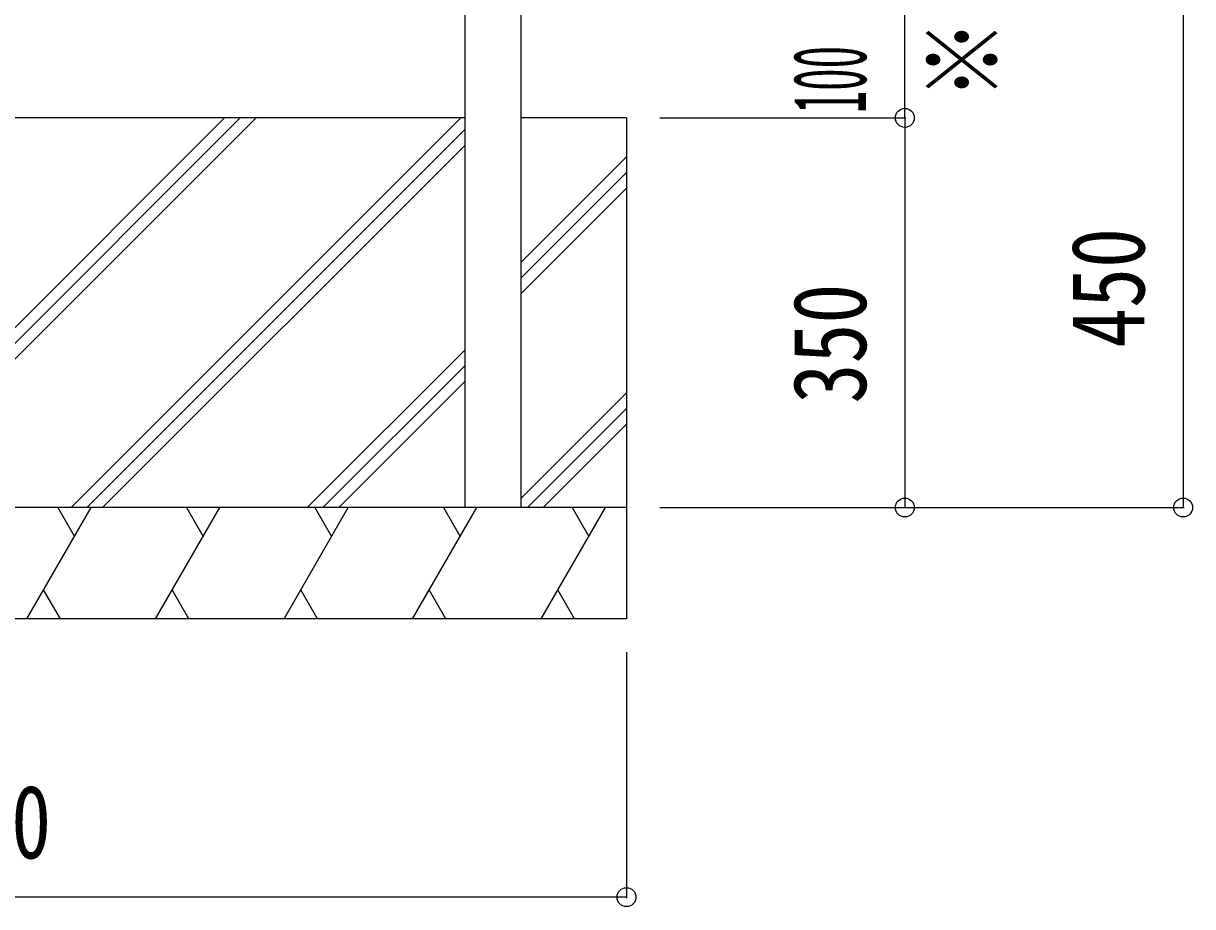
# Model space of a CAD drawing. Units: millimetres, scale not verified. Extents: x -8418 to 8410, y -5948 to 5940.
# Drawn here: x 1208 to 2258, y 223 to 1017 of the extents above; entities that cross this region are included whole.
import ezdxf
from ezdxf.enums import TextEntityAlignment as Align

# ---------------------------------------------------------------- set-up
doc = ezdxf.new("R2010")
doc.units = ezdxf.units.MM
doc.header["$LTSCALE"] = 30
doc.layers.add('0-4_YKK_A1', color=4, linetype='Continuous')
doc.layers.add('0-5_YKK_D', color=6, linetype='Continuous')
doc.styles.add('ＭＳ ゴシック', font='')
doc.styles.get('ＭＳ ゴシック').set_extended_font_data('MS Gothic')

msp = doc.modelspace()

# ---------------------------------------------------------------- linework, layer by layer
at = {"layer": '0-4_YKK_A1'}
for p, q in [((1604.84, 581.9), (1604.84, 1056.9)), ((1654.84, 1054.4), (1654.84, 581.9)), ((1038.77, 581.9), (1388.77, 931.9)), ((1052.91, 581.9), (1402.91, 931.9)), ((1067.06, 581.9), (1417.06, 931.9)), ((1250.9, 581.9), (1600.9, 931.9)), ((1749.84, 931.9), (1654.84, 931.9)), ((1749.84, 931.9), (1749.84, 481.9)), ((1265.05, 581.9), (1604.84, 921.69)), ((1279.19, 581.9), (1604.84, 907.54)), ((1654.84, 802.07), (1749.84, 897.07)), ((1654.84, 787.93), (1749.84, 882.93)), ((1654.84, 773.79), (1749.84, 868.79)), ((1463.04, 581.9), (1604.84, 723.7)), ((1477.18, 581.9), (1604.84, 709.55)), ((1491.32, 581.9), (1604.84, 695.41)), ((1654.84, 589.94), (1749.84, 684.94)), ((1660.94, 581.9), (1749.84, 670.8)), ((1675.08, 581.9), (1749.84, 656.66)), ((1749.84, 581.9), (649.84, 581.9)), ((1211.3, 481.9), (1269.03, 581.9)), ((1239.03, 581.9), (1254.03, 555.91)), ((1326.77, 481.9), (1384.5, 581.9)), ((1354.5, 581.9), (1369.5, 555.91)), ((1442.24, 481.9), (1499.97, 581.9)), ((1469.97, 581.9), (1484.97, 555.91)), ((1557.71, 481.9), (1615.44, 581.9)), ((1585.44, 581.9), (1600.44, 555.91)), ((1654.84, 581.9), (1604.84, 581.9)), ((1673.18, 481.9), (1730.91, 581.9)), ((1700.91, 581.9), (1715.91, 555.91)), ((1241.3, 481.9), (1226.3, 507.88)), ((1356.77, 481.9), (1341.77, 507.88)), ((1472.24, 481.9), (1457.24, 507.88)), ((1587.71, 481.9), (1572.71, 507.88)), ((1703.18, 481.9), (1688.18, 507.88)), ((1749.84, 481.9), (649.84, 481.9))]:
    msp.add_line(p, q, dxfattribs=at)
msp.add_lwpolyline([(1604.84, 931.9), (1199.84, 931.9), (794.84, 931.9)], dxfattribs=at)
at = {"layer": '0-5_YKK_D'}
for p, q in [((1999.84, 931.9), (1999.84, 1031.9)), ((2249.84, 1031.9), (2249.84, 581.9)), ((1779.84, 931.9), (2000.84, 931.9)), ((1779.84, 931.9), (2000.84, 931.9)), ((1999.84, 931.9), (1999.84, 581.9)), ((1779.84, 581.9), (2250.84, 581.9)), ((1779.84, 581.9), (2000.84, 581.9)), ((1749.84, 451.9), (1749.84, 230.9)), ((1749.84, 231.9), (649.84, 231.9))]:
    msp.add_line(p, q, dxfattribs=at)
for centre in [(1999.84, 931.9), (1999.84, 931.9), (1999.84, 581.9), (2249.84, 581.9), (1749.84, 231.9)]:
    msp.add_circle(centre, 8.5, dxfattribs=at)

# ---------------------------------------------------------------- texts
at = {"layer": '0-5_YKK_D', "style": 'ＭＳ ゴシック'}
for s, width, p in [('※', 0.8, (2104.84, 948.3)), ('100', 0.45, (1984.84, 936)), ('450', 0.8, (2234.84, 725.3)), ('350', 0.8, (1984.84, 675.3))]:
    msp.add_text(s, height=65.98, rotation=90, dxfattribs=dict(at, width=width)).set_placement(p, align=Align.BOTTOM_LEFT)
at = {"layer": '0-5_YKK_D', "style": 'ＭＳ ゴシック', "width": 0.8}
msp.add_text('1100', height=65.98, dxfattribs=at).set_placement((1089.44, 246.9), align=Align.BOTTOM_LEFT)

doc.saveas('drawing.dxf')
